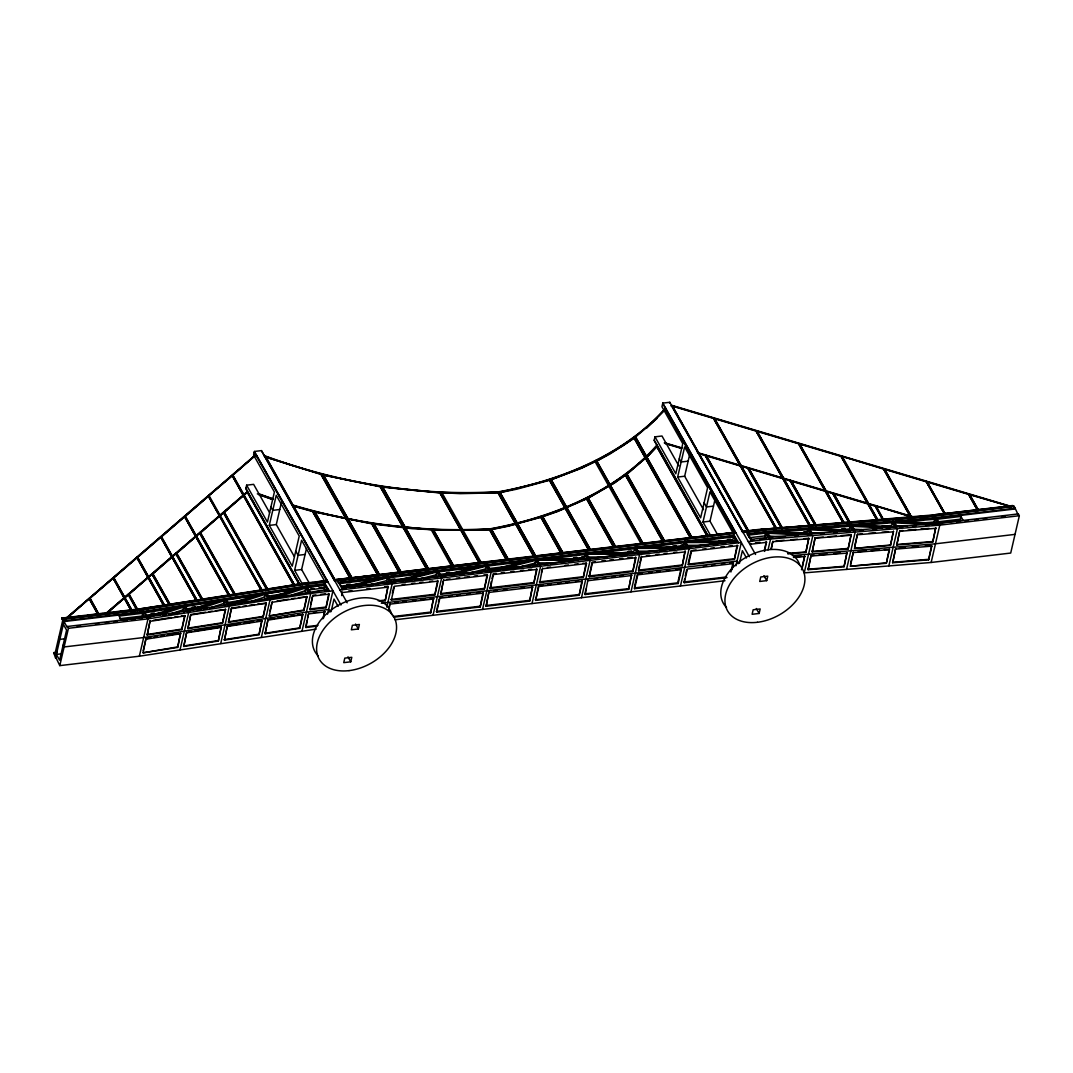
<?xml version="1.0" encoding="UTF-8"?>
<svg xmlns="http://www.w3.org/2000/svg" width="1073" height="1073" viewBox="0 0 1073 1073"><rect width="100%" height="100%" fill="white"/><g stroke="black" fill="none" stroke-linecap="round" stroke-linejoin="round"><path stroke-width="1.5" d="M294.914 585.241L326.997 581.056L255.991 455.059L232.814 475.031L294.847 585.55L232.747 475.339L256.098 454.416L65.52 618.799L142.575 609.679L63.092 618.786L64.165 620.704L55.528 658.044L53.73 652.639L57.043 652.25M53.73 652.639L54.803 654.557L62.73 620.355L61.724 618.102L141.287 608.686L303.994 583.269L326.246 580.627L327.319 582.559L327.6 581.325L305.188 583.645M63.092 618.786L62.797 620.02L61.724 618.102M89.3 598.64L66.727 618.33L89.3 598.64L98.059 614.614L89.233 598.935M328.499 589.412L146.988 617.055L67.425 626.484L67.223 627.329L63.978 621.562L143.541 612.146L325.039 584.503L328.298 590.271L325.159 590.646M316.173 629.113L139.356 656.207L59.793 665.622L68.444 628.295L67.425 626.484M89.327 598.291L98.743 614.574M89.931 598.09L98.944 614.507L89.931 598.09L113.108 578.119L131.214 610.685L113.108 578.119M113.148 577.784L131.912 610.644M113.751 577.582L132.1 610.591L113.671 577.891L136.928 557.611L163.954 606.004L136.928 557.611M107.541 612.817L128.358 594.643L106.401 613.555M128.465 593.986L137.384 610.671M136.955 557.263L164.625 605.937M137.76 610.094L128.988 594.093L152.165 574.135L169.252 604.448M137.559 557.075L164.813 605.869L137.492 557.37L160.735 537.104L196.453 600.92L160.735 537.104M141.287 608.686L228.321 595.408M164.021 605.695L142.401 609.37L305.362 583.953L142.575 609.679M142.682 613.287L144.828 617.096L121.182 619.899L119.036 616.09L142.682 613.287L142.052 616.05L119.975 618.665M128.921 594.402L152.165 574.135M152.272 573.478L169.95 605.279M160.776 536.755L197.137 600.853M142.199 617.914L142.897 614.896M325.039 584.503L325.24 583.645L306.449 585.871L143.728 611.288L146.786 617.914L146.988 617.055M169.923 604.407L152.728 573.894L175.985 553.628L201.858 599.552M161.379 536.554L197.325 600.786L161.299 536.862L184.556 516.596L228.965 595.85L184.556 516.596M139.356 656.207L148.007 618.866L310.714 593.449L332.965 590.821L327.56 614.158M143.152 650.828L145.968 638.676L150.904 637.899M147.216 634.988L150.086 620.851L147.216 634.988L181.78 629.596L184.958 615.915L181.364 615.969M177.662 647.408L180.532 633.271L177.662 647.408L143.098 652.813L145.968 638.676M152.728 573.894L175.985 553.628M176.079 552.971L202.193 599.727M184.583 516.247L229.649 595.783M202.556 599.552L176.549 553.386L199.793 533.107L234.974 595.542M185.186 516.046L229.837 595.716L185.119 516.354L208.363 496.088L261.477 590.767L208.363 496.088M176.549 553.386L199.793 533.107M199.9 532.463L234.799 594.831M208.403 495.739L262.335 590.633L209.007 495.538L232.184 475.58L293.989 585.684L232.184 475.58M235.698 595.582L200.356 532.879L223.613 512.599L266.761 589.184M209.007 495.538L232.117 475.876M184.355 612.361L182.933 609.853L183.577 607.09L159.22 614.99M187.467 611.556L184.408 604.931M181.78 629.596L184.663 615.459M180.036 649.849L188.687 612.522M183.778 646.456L186.648 632.319L183.778 646.456L218.342 641.05L221.212 626.914L218.342 641.05M215.458 610.644L225.625 609.558L222.46 623.239L187.896 628.644L190.766 614.507L205.587 612.187M187.896 628.644L190.766 614.507M200.356 532.879L223.613 512.599M223.707 511.955L267.137 589.453M232.211 475.232L294.659 585.63M267.485 589.225L224.177 512.358L247.42 492.091L299.582 584.664M269.631 512.76L253.63 484.352L246.629 485.184L245.784 488.778L299.863 584.758M347.183 602.798L261.436 450.62L254.435 451.451L253.59 455.059L274.406 491.984L267.432 522.108L246.629 485.184M224.177 512.358L247.42 492.091M225.276 605.963L223.694 603.469L224.324 600.719L199.9 608.632M228.549 605.145L225.089 598.586M261.436 450.62L334.535 580.801L735.971 532.973L334.535 580.801M222.46 623.239L225.343 609.102M220.716 643.492L229.367 606.165M265.809 457.138L321.001 474.105L377.696 574.712L335.084 580.064L265.809 457.138L320.934 474.414L377.629 575.021M224.458 640.098L227.328 625.961L224.458 640.098L259.022 634.693L261.892 620.57L259.022 634.693M257.788 604.032L266.305 603.2L263.14 616.881L228.576 622.286L231.446 608.15L239.681 606.862M228.576 622.286L231.446 608.15M269.283 525.394L276.257 495.283L299.233 536.057L292.258 566.168L269.283 525.394L276.284 524.576L294.337 556.605M276.284 524.576L281.515 501.976M265.956 599.606L264.374 597.125L265.004 594.362L240.862 602.235M268.491 597.648L265.769 592.229M263.14 616.881L266.024 602.744M261.396 637.147L270.047 599.807M265.125 633.741L268.009 619.604L265.125 633.741L299.702 628.349L302.868 614.668L297.637 614.977M270.02 610.913L271.777 603.308M298.468 597.674L306.985 596.843L303.82 610.524L269.256 615.929L272.126 601.792M302.747 584.772L294.619 570.353L301.593 540.229L324.341 580.6M350.16 578.508L312.431 511.137L293.479 505.866M351.381 577.1L314.818 511.794L371.66 523.503L399.344 572.633M323.322 475.071L380.231 486.471L426.652 568.851L379.48 574.739L323.322 475.071L380.164 486.78L426.585 569.159M308.93 582.505L301.62 569.522L306.502 548.437M266.117 589.506L303.994 583.269M306.409 593.289L304.987 590.767L305.631 588.017L281.341 595.917M309.507 592.497L306.449 585.871M299.702 628.349L302.573 614.212M303.82 610.524L306.704 596.387M302.076 630.79L310.714 593.449M316.843 626.203L305.872 627.504L306.891 620.717M307.589 617.672L308.3 614.641M310.66 604.421L312.417 596.816M305.872 627.504L308.648 613.112M313.168 595.998L329.17 594.107L326.004 607.787L310.003 609.679L312.766 595.3L315.905 594.925M322.785 581.043L316.455 582.116M324.086 582.035L329.518 591.223M325.387 590.982L323.778 588.111L324.408 585.362L307.71 587.333L310.137 591.639M326.165 580.962L326.527 579.393M322.893 618.826L324.65 611.221L323.63 618.008M326.004 607.787L328.767 593.409M335.084 580.064L265.889 456.83M335.983 579.487L359.187 577.059M337.271 580.466L342.703 589.667M331.101 611.637L334.011 599.056L338.116 606.339M341.697 595.582L342.005 591.84M399.277 572.942L371.66 523.503M401.396 572.942L373.967 523.839L431.212 529.673L451.679 566.437M382.538 486.807L428.57 568.918L382.538 486.807L439.782 492.655L479.215 562.628L427.389 568.985M350.75 661.813L351.796 657.306L344.795 658.125L343.749 662.645L350.75 661.813L347.96 656.85M358.355 628.979L359.388 624.473L352.387 625.304L351.354 629.811L358.355 628.979L355.552 624.017M379.48 574.739L323.389 474.762M387.849 582.88L386.602 580.681L387.246 577.918L351.877 586.81L389.727 582.331L387.246 577.918M387.675 583.243L390.974 582.854L387.916 576.228M380.298 601.363L385.22 600.773L387.997 586.394L384.711 586.783M385.22 600.773L387.997 586.394M390.974 582.854L391.162 581.995M386.79 607.144L392.181 583.806M388.909 608.015L389.62 604.931M392.316 593.289L393.751 587.119M388.949 610.255L389.982 603.388M431.212 529.673L412.153 528.694L373.9 524.147M479.148 562.936L439.782 492.655M453.758 566.356L433.385 529.78L489.489 529.566L506.604 559.932M533.831 556.458L498.06 492.547L441.955 492.748L460.223 493.647L497.993 492.842L533.831 556.458L480.624 562.681M437.341 577.019L436.094 574.82L436.724 572.057L401.356 580.962L439.219 576.469L436.724 572.057M440.654 576.147L440.453 576.992L437.395 570.367M393.617 617.203L430.716 612.817L433.532 598.238L430.3 598.613M434.833 595.005L438.052 581.123L394.502 586.274L391.283 600.156L434.833 595.005L437.65 580.413M430.716 612.817L433.532 598.238M433.036 615.285L441.674 577.945M442.693 597.151L439.474 597.527L439.863 598.238L483.413 593.074L480.194 606.956L436.644 612.12L437.677 605.239M438.401 602.154L439.112 599.069M483.91 574.94L487.531 575.262L484.325 589.144L440.775 594.294L443.229 581.258M436.644 612.12L439.863 598.238M440.775 594.294L443.592 579.715M481.2 562.4L441.955 492.748M506.523 560.24L489.489 529.566M508.508 559.999L491.474 529.338L508.24 525.918L540.792 517.065L561.219 553.333M500.045 492.306L535.816 556.23L499.978 492.614L549.363 480.033L588.594 549.684L535.507 556.176M486.82 571.158L485.573 568.958L486.217 566.195L450.848 575.101L488.698 570.621L486.217 566.195M589.117 558.564L588.916 559.422L536.178 559.502L489.945 571.131L486.887 564.505M480.194 606.956L483.024 592.376M484.325 589.144L487.142 574.565M489.945 571.131L490.133 570.286M482.515 609.424L491.152 572.097M486.136 606.258L488.953 591.679L486.136 606.258L529.686 601.095L532.503 586.515L529.686 601.095M496.303 573.478L493.084 573.854L493.473 574.565L537.023 569.401L533.804 583.283L490.267 588.433L491.286 581.566M492.011 578.481L492.722 575.396M490.267 588.433L493.473 574.565M561.152 553.641L540.792 517.065M588.527 549.98L549.363 480.033M563.043 553.252L542.576 516.489L557.839 511.15L586.502 498.677L613.179 546.036M551.079 479.765L581.673 467.922L595.072 461.645L641.091 543.756L590.405 549.684L551.079 479.765L581.606 468.23L595.072 461.645M535.293 556.739L498.704 491.796A377.723 236.945 13 0 0 665.595 408.075L665.528 408.384A377.723 236.945 13 0 1 498.637 492.105A377.723 236.945 13 0 1 264.159 455.891L264.226 455.582A377.723 236.945 13 0 0 498.704 491.796L540.644 566.236L532.007 603.562M536.312 565.31L535.065 563.097L535.709 560.347L500.326 569.24L538.19 564.76L535.709 560.347M534.837 565.27L535.534 562.265M533.804 583.283L536.634 568.703M535.628 600.397L538.834 586.515L582.384 581.365L579.179 595.247L535.628 600.397L538.445 585.818L543.273 585.241M541.489 572.62L542.214 569.535M582.894 563.231L586.515 563.54L583.296 577.422L539.746 582.585L542.562 567.993M613.112 546.345L586.502 498.677M615.781 547.31L588.084 498.167L614.494 482.729L625.519 475.017L662.953 541.449M731.866 532.61L643.076 543.528L596.655 461.149L623.064 445.711L634.089 437.985L690.247 537.64L634.089 437.985M585.965 560.039L584.396 557.263L585.026 554.5L549.269 558.738L587.374 558.671L585.026 554.5M588.916 559.422L585.858 552.796M579.179 595.247L581.995 580.654M583.296 577.422L586.113 562.842M590.512 549.752L551.16 479.47M581.486 597.715L590.137 560.374M628.657 589.385L631.474 574.806L628.657 589.385L585.107 594.536L585.791 589.211M589.238 576.724L592.444 562.842L635.994 557.692L632.788 571.56L589.238 576.724L592.055 562.145L595.274 561.756M585.107 594.536L587.924 579.957M588.084 498.167L614.427 483.038L625.519 475.017M664.63 541.288L626.833 474.212L648.374 455.529L656.891 446.556L707.469 536.339M692.098 537.788L635.484 436.872L692.098 537.788L734.723 532.449L665.461 409.524L646.429 428.368M678.793 465.83L661.987 436L654.986 436.832L654.154 440.44L708.314 536.554M755.54 554.459L669.793 402.281L662.792 403.113L661.961 406.707L682.777 443.645L675.802 473.77L654.986 436.832M626.833 474.212L648.293 455.837L656.891 446.556M665.461 409.524L734.656 532.758M634.519 548.638L636.866 552.81L598.747 552.877L634.519 548.638L633.875 551.401L619.242 553.131M638.395 553.561L635.35 546.935M669.565 403.287L669.793 402.281M632.788 571.56L635.605 556.981M671.229 406.238L671.47 405.232L1011.49 506.51L934.368 515.939L765.143 529.821L742.905 532.449L671.39 405.54L1011.423 506.818M743.173 532.087L672.248 405.782L742.905 532.449M630.978 591.853L639.615 554.513M643.076 543.528L596.722 460.84M634.559 586.435L637.416 574.095M682.267 565.712L685.084 551.133L682.267 565.712L638.717 570.863L639.401 565.538M640.112 562.453L641.533 556.283L638.717 570.863M634.599 588.675L637.805 574.806L681.355 569.642L678.149 583.524L634.599 588.675L634.197 587.977L677.747 582.827L678.149 583.524M677.653 477.056L684.628 446.931L707.603 487.705L700.629 517.83L677.653 477.056L684.654 476.224L703.526 509.715M684.654 476.224L689.537 455.14M684.936 548.316L683.367 545.54L683.997 542.79L648.24 547.015L686.358 546.962L683.997 542.79M635.149 547.793L687.887 547.699L684.829 541.074M748.283 532.302L705.041 455.14L748.364 531.993M713.545 418.416L775.658 528.627L713.545 418.416L672.167 406.09M705.404 454.925L748.002 530.974M713.894 418.202L776.342 528.6M749.249 532.356L706.182 455.475L749.33 532.047M714.672 418.752L776.557 528.56L714.672 418.752L756.049 431.078L809.458 525.864L756.049 431.078M677.747 582.827L680.966 568.945L681.355 569.642M687.887 547.699L688.088 546.854M680.456 585.992L689.107 548.652M726.957 577.65L684.252 582.706L684.561 578.964M685.271 575.919L686.68 569.843M688.343 562.668L691.146 550.503M684.252 582.706L687.417 569.025L733.409 563.58L732.001 569.656M711.104 536.433L702.989 522.014L709.95 491.89L732.698 532.262M718.105 535.601L709.991 521.183L715.195 498.663M781.171 527.889L747.546 467.801L782.056 529.043M747.908 467.587L781.989 528.52M756.398 430.863L810.155 525.824M733.167 533.603L738.586 542.804M782.15 527.97L748.686 468.136L782.23 527.661M757.176 431.413L810.356 525.783L757.176 431.413L798.553 443.739L843.271 523.087L798.553 443.739M733.489 536.929L735.837 541.1L697.718 541.168L733.489 536.929L732.846 539.679L718.226 541.422M734.12 536.071L734.321 535.226L338.424 582.089L338.236 582.934L734.12 536.071L737.379 541.838M730.901 572.003L733.007 562.882L729.734 563.271M737.916 545.714L691.549 551.214L688.383 564.881L734.361 559.449L737.138 545.057M734.361 559.449L737.527 545.768M735.93 565.806L741.322 542.482L339.967 589.989M746.352 532.047L751.771 541.235M739.471 563.298L742.382 550.704L746.486 557.987M748.927 537.399L747.505 533.657L766.296 531.43L935.522 517.562L1015.085 508.133L1018.129 514.758L1018.331 513.913L938.768 523.329L769.542 537.211L750.751 539.424L750.564 540.282L753.689 539.907M760.636 529.526L933.067 514.946L1012.63 505.531L1013.717 507.449L1013.998 506.215L934.194 515.63L944.562 514.101L926.133 481.401L944.562 514.101M765.143 529.821L742.972 532.141M766.444 538.767L764.834 535.896L765.465 533.147L748.766 535.119L751.194 539.424M764.767 538.056L765.465 535.038M772.573 537.788L769.354 538.056L766.296 531.43M764.271 550.717L766.377 541.597L764.66 551.428M769.354 538.056L769.542 537.211M768.053 549.899L770.562 539.008L939.787 525.14L1019.35 515.724L1010.712 553.051L931.149 562.467L804.227 572.875L812.878 535.548M771.085 548.813L772.842 541.208L771.313 549.269M759.121 613.461L760.167 608.954L753.166 609.786L752.119 614.293L759.121 613.461L756.317 608.498M766.712 580.641L767.758 576.134L760.757 576.966L759.711 581.472L766.712 580.641L763.922 575.678M815.185 525.488L790.05 480.449L815.252 525.18M790.412 480.248L815.695 525.555M798.902 443.525L843.968 523.061M816.191 525.596L791.19 480.798L816.258 525.287M799.68 444.074L844.169 523.02L799.68 444.074L841.058 456.387L877.084 520.311L841.058 456.387M807.661 529.686L809.659 533.764L777.885 532.128L807.661 529.686L807.03 532.436L790.479 533.791M808.023 534.891L811.242 534.622L808.599 527.97M801.504 569.75L804.67 556.082L802.081 568.703M787.877 553.883L805.85 552.407L808.787 538.257L803.892 538.659M805.85 552.407L808.787 538.257M811.443 533.764L811.242 534.622L766.095 532.288L747.304 534.515M844.035 566.745L846.973 552.608L844.035 566.745L808.09 569.696L811.027 555.559L814.286 555.291M812.207 551.884L815.145 537.734L812.207 551.884L848.153 548.933L851.104 534.797L848.153 548.933M808.09 569.696L811.027 555.559M848.864 522.471L832.554 493.111L848.931 522.175M832.916 492.909L848.971 521.84M841.406 456.186L877.982 520.244L842.265 456.427L883.562 469.049L910.883 517.548L883.562 469.049M849.883 522.631L833.694 493.446L849.95 522.323M849.977 526.213L851.975 530.303L820.188 528.654L849.977 526.213L849.333 528.962L836.095 530.049M853.545 531.148L850.902 524.496M846.53 569.414L855.181 532.074M850.513 564.25L853.33 552.085L850.393 566.222L886.338 563.285L889.504 549.604L884.38 549.537M854.631 546.425L857.448 534.274L862.357 533.871M890.469 545.46L893.407 531.323L890.469 545.46L854.51 548.41L857.448 534.274M883.025 520.338L875.058 505.772L883.092 520.043M875.407 505.557L883.455 520.271M883.911 468.834L911.581 517.508M884.689 469.384L911.782 517.468L884.689 469.384L926.066 481.71M892.334 522.739L894.614 526.789L862.598 525.18L892.334 522.739L891.69 525.488L881.778 526.307M896.465 526.803L896.263 527.648L893.205 521.022M886.338 563.285L889.276 549.135M888.846 565.94L897.484 528.6M892.696 562.762L895.633 548.611L892.696 562.762L928.641 559.811L931.807 546.13L925.047 546.197M932.772 541.999L935.71 527.849L932.772 541.999L896.813 544.95L899.402 532.315M896.813 544.95L899.751 530.8L903.023 530.531M926.415 481.495L945.179 514.369M927.193 482.045L945.38 514.302L927.193 482.045L968.57 494.371L977.651 510.493L968.57 494.371M933.067 514.946L1007.574 506.456M934.368 515.939L765.049 529.204L743.24 531.779M935.522 524.724L933.993 522.028L934.637 519.265L904.901 521.706L936.917 523.329L934.637 519.265M935.522 517.562L938.567 524.174L941.879 523.785M928.641 559.811L931.579 545.661M938.768 523.329L938.567 524.174L893.018 521.88M931.149 562.467L939.787 525.14M960.925 516.421L963.071 520.231L939.425 523.034L937.279 519.225L960.925 516.421L960.281 519.184L936.635 521.974M968.919 494.157L978.335 510.44M969.697 494.707L978.536 510.386L969.697 494.707L1009.948 506.362L978.603 510.077M656.944 418.51L635.404 437.18M65.52 618.799L256.031 454.711L327.533 581.62L305.295 584.262M89.864 598.399L113.041 578.427M113.671 577.891L136.861 557.92M137.492 557.37L160.668 537.412M161.299 536.862L184.489 516.904M185.119 516.354L208.296 496.383M105.905 613.421L247.528 491.434L299.944 584.45M105.825 613.729L247.461 491.742L246.025 487.786M634.022 438.294L609.974 454L596.655 461.149M586.421 498.985L557.772 511.459L542.509 516.797M230.091 604.636L265.567 593.074M250.787 601.551L264.374 597.125M270.772 598.278L306.248 586.73M291.333 595.22L304.987 590.767M148.342 617.404L184.221 605.789M169.239 614.293L182.933 609.853M189.022 611.047L224.901 599.431M209.946 607.922L223.694 603.469M549.282 480.342L516.743 489.194L499.978 492.614M540.712 517.374L508.173 526.226L491.407 529.633M387.715 577.073L341.482 588.715L341.683 587.856L737.567 540.993M368.924 585.12L386.602 580.681M394.153 582.049L437.207 571.225M415.197 580.077L436.094 574.82M442.049 576.59L486.686 565.364M467.895 573.411L485.573 568.958M515.778 567.952L535.065 563.097M231.607 594.898L262.831 590.016M164.88 605.561L196.533 600.612M197.392 600.478L229.032 595.542M229.904 595.408L261.544 590.458M262.416 590.324L294.056 585.389M151.119 613.608L154.405 613.099M192.201 607.197L195.487 606.688M145.995 615.258L161.875 612.777M186.675 608.901L202.556 606.419M227.409 602.53L243.316 600.048M268.089 596.186L285.592 593.449M163.056 615.365L166.315 614.856M169.574 614.36L172.82 613.85M176.079 613.34L179.325 612.831M197.325 610.014L200.611 609.504M203.897 608.995L207.183 608.471M210.469 607.962L213.755 607.452M231.795 604.636L235.054 604.126M238.313 603.616L241.559 603.106M244.818 602.597L248.064 602.087M265.97 599.297L269.229 598.788M272.448 598.278L275.667 597.782M299.836 593.999L303.055 593.503M153.385 620.342L171.492 617.511M174.778 617.002L178.078 616.479M208.873 611.677L212.172 611.154M242.967 606.352L246.267 605.829M249.553 605.32L254.489 604.542M277.062 601.028L288.583 599.217M291.883 598.707L295.169 598.197M150.381 621.307L184.958 615.915M191.061 614.963L225.625 609.558M231.741 608.606L266.305 603.2M272.421 602.248L306.985 596.843M146.921 634.532L181.498 629.14M187.601 628.174L222.178 622.783M228.281 621.83L262.858 616.425M303.525 610.068L269.256 615.929M154.204 637.389L157.49 636.866M160.776 636.356L164.075 635.846M167.361 635.323L178.896 633.526M188.298 632.064L191.584 631.541M194.87 631.031L219.563 627.169M228.978 625.707L240.5 623.909M243.786 623.386L253.657 621.844M256.957 621.334L260.243 620.824M269.645 619.349L274.594 618.585M277.88 618.061L281.18 617.552M284.466 617.042L287.752 616.519M291.051 616.009L294.337 615.5M146.263 639.132L180.827 633.727M186.943 632.775L221.507 627.37M227.624 626.417L262.188 621.026M268.304 620.06L302.868 614.668M177.367 646.952L143.098 652.813M183.483 646L218.047 640.594M224.163 639.642L258.727 634.237M264.843 633.285L299.407 627.893M279.771 509.514L272.77 510.346L270.919 507.046M688.142 461.162L681.14 461.994L679.289 458.708M305.108 554.459L298.106 555.291L295.746 551.12M713.465 506.121L706.477 506.952L704.116 502.768M294.619 570.353L301.62 569.522M702.989 522.014L709.991 521.183M335.152 579.755L533.925 556.042M535.588 555.854L734.723 532.449M741.604 531.457L763.842 528.828M303.927 583.605L313.316 582.491M362.513 576.657L377.481 574.887M742.677 531.658L757.511 529.901M61.644 618.437L66.62 617.847M69.933 617.458L84.847 615.687M88.16 615.298L103.088 613.528M106.401 613.139L111.364 612.549M114.69 612.16L121.316 611.369M124.629 610.98L129.605 610.389M132.918 610L139.544 609.209M310.58 588.889L313.879 588.5M318.842 587.91L322.155 587.521M346.968 584.584L350.281 584.195M391.632 579.299L394.931 578.91M446.22 572.834L449.52 572.446M573.586 557.759L576.885 557.37M581.848 556.78L585.161 556.391M628.174 551.294L631.474 550.905M672.825 546.009L676.138 545.62M681.1 545.03L684.413 544.641M727.414 539.545L730.726 539.156M66.794 618.021L98.139 614.306M99.011 614.212L131.295 610.389M132.167 610.282L142.468 609.062M945.447 514.007L977.718 510.185M308.595 589.909L323.778 588.111M340.678 586.113L361.816 583.605M390.17 580.252L408.048 578.132M439.648 574.39L459.164 572.083M489.14 568.542L507.019 566.423M564.881 559.57L584.396 557.263M663.852 547.847L683.367 545.54M749.651 537.694L764.834 535.896M62.851 619.792L65.359 619.497M64.165 620.704L143.728 611.288M625.666 554.406L589.453 558.684L586.958 554.272L625.693 554.205M315.77 591.746L318.896 591.384M343.132 588.514L346.431 588.125M351.381 587.535L354.68 587.146M369.528 585.389L372.827 585M405.809 581.097L409.108 580.708M423.956 578.951L427.255 578.548M442.103 576.791L445.402 576.402M460.25 574.645L463.549 574.256M470.148 573.478L473.448 573.089M478.397 572.499L481.697 572.11M496.544 570.353L499.844 569.964M506.443 569.186L509.742 568.784M514.678 568.207L517.977 567.818M532.825 566.061L536.124 565.659M550.972 563.902L554.272 563.513M569.119 561.756L572.419 561.367M623.561 555.318L626.86 554.929M641.694 553.172L644.994 552.783M659.841 551.012L663.141 550.623M669.74 549.845L673.039 549.456M677.988 548.866L681.288 548.477M696.136 546.72L699.435 546.331M714.283 544.574L717.582 544.185M732.43 542.428L735.729 542.039M759.952 539.169L763.091 538.794M1014.884 508.991L935.321 518.407L766.095 532.288M748.324 541.65L770.562 539.008M402.174 584.624L405.393 584.235M411.844 583.471L415.077 583.095M419.919 582.518L423.138 582.143M429.589 581.378L432.821 580.989M446.824 579.34L450.043 578.951M456.494 578.186L459.727 577.811M464.555 577.234L469.397 576.657M474.239 576.094L477.458 575.705M501.145 572.902L504.364 572.526M510.815 571.761L514.047 571.373M520.499 570.608L523.718 570.232M528.56 569.656L531.792 569.28M547.404 567.429L550.623 567.04M565.149 565.323L568.368 564.948M574.82 564.183L578.052 563.794M601.725 560.991L604.957 560.616M609.799 560.039L613.018 559.663M619.47 558.899L622.702 558.51M627.531 557.933L632.373 557.37M646.375 555.707L649.608 555.331M656.059 554.567L659.278 554.178M664.12 553.614L667.339 553.225M673.79 552.461L677.023 552.085M320.599 594.375L325.307 593.812M348.577 591.062L351.864 590.673M366.644 588.929L369.93 588.541M692.796 550.315L696.082 549.926M702.654 549.148L705.927 548.759M710.863 548.169L714.149 547.78M720.707 547.002L723.993 546.613M728.929 546.036L732.215 545.647M755.405 542.898L760.113 542.348M342.019 592.591L388.386 587.092M443.981 580.413L487.531 575.262M542.965 568.703L586.515 563.54M641.936 556.981L685.486 551.83M766.766 542.308L750.778 544.199L750.376 543.501M77.176 626.149L80.488 625.76M95.403 623.99L98.716 623.601M105.355 622.823L108.668 622.42M113.631 621.844L116.957 621.441M123.583 620.663L126.896 620.261M131.872 619.684L135.185 619.282M956.808 522.014L960.12 521.626M965.096 521.035L968.409 520.646M975.035 519.855L978.348 519.466M983.324 518.876L986.637 518.487M1001.552 516.717L1004.878 516.328M68.444 628.295L148.007 618.866M325.602 607.09L309.601 608.981L310.003 609.679M378.259 600.853L384.831 600.075M390.894 599.458L434.444 594.294M440.373 593.597L483.923 588.447M489.865 587.736L533.415 582.585M582.907 576.724L539.357 581.874L539.746 582.585M588.836 576.027L632.386 570.863M638.328 570.165L681.878 565.002M687.981 564.183L733.972 558.738M64.823 638.784L59.847 639.374L58.774 637.456M381.331 603.254L737.003 561.139L738.398 563.62M394.824 602.811L398.043 602.436M402.885 601.859L406.117 601.484M412.569 600.719L415.788 600.33M420.629 599.767L425.471 599.19M449.144 596.387L452.377 595.998M457.205 595.435L460.438 595.046M466.889 594.281L470.108 593.906M476.56 593.141L479.792 592.752M493.795 591.102L497.014 590.713M503.465 589.949L506.697 589.573M521.21 587.856L524.442 587.467M548.115 584.664L551.348 584.289M557.799 583.524L561.018 583.135M565.86 582.572L569.092 582.183M575.544 581.418L578.763 581.043M594.375 579.192L597.607 578.816M602.449 578.24L605.668 577.851M612.12 577.086L615.352 576.711M620.181 576.134L623.413 575.758M639.025 573.907L642.258 573.532M648.709 572.767L651.928 572.378M656.77 571.802L659.989 571.426M666.44 570.662L669.673 570.273M676.124 569.522L679.357 569.133M313.45 612.549L316.642 612.173M703.445 566.383L706.731 565.994M711.667 565.404L714.953 565.015M721.512 564.237L724.798 563.848M309.037 613.823L325.039 611.918M390.371 604.086L433.921 598.935M489.355 592.376L532.905 587.226M588.326 580.654L631.876 575.504M1015.031 534.381L935.468 543.81L792.276 555.546M53.65 652.974L56.963 652.572M61.335 653.846L56.359 654.436L59.619 660.203L66.593 630.092L63.334 624.312M305.483 626.793L318.01 625.318M393.214 616.506L430.313 612.12M436.255 611.409L479.805 606.258M485.747 605.548L529.297 600.397M535.226 599.7L578.776 594.536M584.718 593.838L628.268 588.675M683.863 581.995L726.555 576.952M395.092 619.778L724.999 580.721M763.775 529.163L809.538 525.555M810.437 525.475L910.95 517.24M911.849 517.159L934.275 515.322M803.623 531.913L806.936 531.645M841.782 528.788L845.095 528.506M920.782 523.114L933.993 522.028M782.244 536.996L785.463 536.728M795.133 535.937L798.352 535.682M821.006 533.817L824.252 533.549M834.016 532.758L837.275 532.49M847.04 531.685L850.299 531.417M860.117 530.612L863.403 530.344M873.261 529.539L876.547 529.257M886.405 528.452L889.691 528.184M899.523 527.38L902.769 527.111M912.533 526.307L915.792 526.052M925.556 525.247L928.802 524.979M776.114 540.94L784.283 540.269M790.814 539.732L797.36 539.196M816.781 537.6L823.313 537.063M828.222 536.661L836.39 535.99M841.299 535.588L849.467 534.931M868.889 533.335L875.42 532.798M881.966 532.262L888.498 531.725M907.932 530.129L916.101 529.458M920.996 529.056L929.164 528.385M773.07 541.677L809.015 538.726M815.373 538.203L851.318 535.253M857.676 534.73L893.635 531.792M899.979 531.269L935.938 528.318M787.649 553.413L805.622 551.938M811.979 551.415L847.925 548.464M890.241 545.004L854.51 548.41M896.585 544.48L932.544 541.53M794.865 556.874L801.397 556.337M819.195 554.889L827.363 554.218M833.895 553.681L840.441 553.145M858.226 551.683L866.407 551.012M871.303 550.61L879.471 549.939M898.906 548.343L905.438 547.807M911.97 547.27L918.515 546.734M793.457 557.477L804.898 556.538M811.255 556.015L847.201 553.078M853.558 552.555L889.504 549.604M895.861 549.081L931.807 546.13M807.862 569.226L843.807 566.289M886.11 562.815L850.393 566.222M892.468 562.292L928.413 559.341M489.422 529.874L433.318 530.089M684.641 541.932L735.729 541.838M686.908 545.312L707.885 545.272M637.429 551.173L653.564 551.146M585.657 553.641L635.109 553.561M587.937 557.035L607.305 556.994M538.458 562.882L554.593 562.856M924.591 524.375L894.949 522.873L897.068 526.628M895.968 525.716L907.49 526.307M850.715 525.341L891.381 527.406M882.288 527.849L852.566 526.347L854.416 530.129M853.572 529.19L861.834 529.606M808.398 528.815L850.205 530.974M839.703 531.336L810.263 529.821L812.113 533.603M811.255 532.651L824.346 533.335M797.615 534.81L768.013 533.268L770.146 537.063M769.019 536.111L783.813 536.876M439.715 492.95L382.471 487.115M371.593 523.798L314.751 512.103M293.412 506.174L312.364 511.432M664.469 442.733L681.784 447.897M697.53 452.578L913.19 516.81M664.402 443.042L681.717 448.192M697.45 452.886L911.554 516.649M665.193 443.592L681.114 448.326M698.617 453.544L704.974 455.448M706.101 455.784L747.479 468.096M748.605 468.432L789.983 480.758M791.109 481.093L832.487 493.419M833.614 493.754L874.991 506.08M911.125 516.837L876.198 506.107L883.508 519.533M257.319 493.862L272.716 499.28M258.781 494.707L272.636 499.589M265.004 594.362L267.392 598.09M224.324 600.719L226.711 604.448M1013.998 506.215L1015.085 508.133M1018.331 513.913L1019.35 515.724M765.465 533.147L767.892 537.439M750.711 543.461L751.1 544.159M662.792 403.113L749.343 556.713M662.725 403.408L735.904 533.281M733.007 562.882L733.409 563.58M654.222 440.131L708.381 536.259M656.81 446.864L707.402 536.634M634.398 436.644L691.629 538.23M626.914 473.904L664.71 540.98M625.747 473.984L663.369 540.725M625.452 475.326L662.886 541.758M595.488 460.505L642.553 544.038M588.152 497.872L615.848 547.002M586.837 497.845L614.427 546.801M549.859 479.054L589.989 550.261M542.576 516.489L563.124 552.944M541.221 516.381L561.689 552.716M491.474 529.338L508.589 559.69M507.207 559.127L490.133 528.828A377.723 236.945 13 0 1 293.707 505.289M507.14 559.435L490.133 528.828A377.723 236.945 13 0 0 657.025 445.094L656.958 445.402A377.723 236.945 13 0 1 490.066 529.137A377.723 236.945 13 0 1 293.64 505.598M440.48 491.997L480.597 563.204M433.385 529.78L453.825 566.048M431.829 529.338L452.31 565.659M380.969 485.908L428.033 569.428M373.967 523.839L401.463 572.633M372.331 523.235L399.921 572.204M321.712 473.662L378.957 575.235M314.818 511.794L352.266 578.24M313.075 510.989L350.683 577.743M312.431 511.137L350.227 578.213M254.435 451.451L340.986 605.051M254.194 452.457L255.87 455.408M324.408 585.362L326.836 589.654M330.041 611.972L328.633 609.491L306.395 612.12L143.688 637.536L64.125 646.952L63.106 645.141M305.631 588.017L307.763 591.8M247.353 492.4L299.515 584.959M224.244 512.062L267.553 588.916M223.546 512.907L266.694 589.479M200.436 532.57L235.765 595.274M199.726 533.415L234.088 594.402M176.616 553.078L202.636 599.244M175.918 553.923L201.791 599.861M183.577 607.09L185.696 610.845M152.809 573.586L169.99 604.099M152.098 574.444L169.185 604.756M128.988 594.093L137.827 609.786M128.291 594.952L136.499 609.518M55.729 657.199L59.793 665.622M726.528 607.533A42.893 28.971 -29.4 0 1 745.668 557.544A42.893 28.971 -29.4 0 1 799.68 564.814M272.944 498.73A377.723 236.945 13 0 1 258.781 493.768M318.171 655.885A42.893 28.971 -29.4 0 1 338.29 605.32A42.893 28.971 -29.4 0 1 391.739 614.641M272.877 499.039A377.723 236.945 13 0 1 258.714 494.076M255.092 595.555L229.018 604.045L226.457 600.022L255.092 595.555M295.772 589.198L269.699 597.688L267.137 593.677L295.772 589.198M173.625 608.284L147.336 616.801L145.043 612.75L173.625 608.284M214.305 601.926L188.003 610.443L185.723 606.393L214.305 601.926M375.456 579.313L342.046 587.722L339.685 583.551L375.456 579.313M424.935 573.451L391.524 581.861L389.177 577.69L424.935 573.451M474.427 567.604L441.016 576L438.669 571.829L474.427 567.604M523.919 561.742L490.495 570.139L488.148 565.967L523.919 561.742M577.824 560.066L539.96 564.546L537.479 560.133L577.824 560.066M676.795 548.343L638.931 552.836L636.45 548.41L676.795 548.343M726.287 542.495L688.423 546.975L685.942 542.562L726.287 542.495M757.404 622.286A42.893 28.971 -29.4 0 0 802.711 569.441A42.893 28.971 -29.4 0 0 734.697 577.489A42.893 28.971 -29.4 0 0 757.404 622.286M349.047 670.625A42.893 28.971 -29.4 0 0 394.354 617.793A42.893 28.971 -29.4 0 0 326.34 625.841A42.893 28.971 -29.4 0 0 349.047 670.625"/></g></svg>
